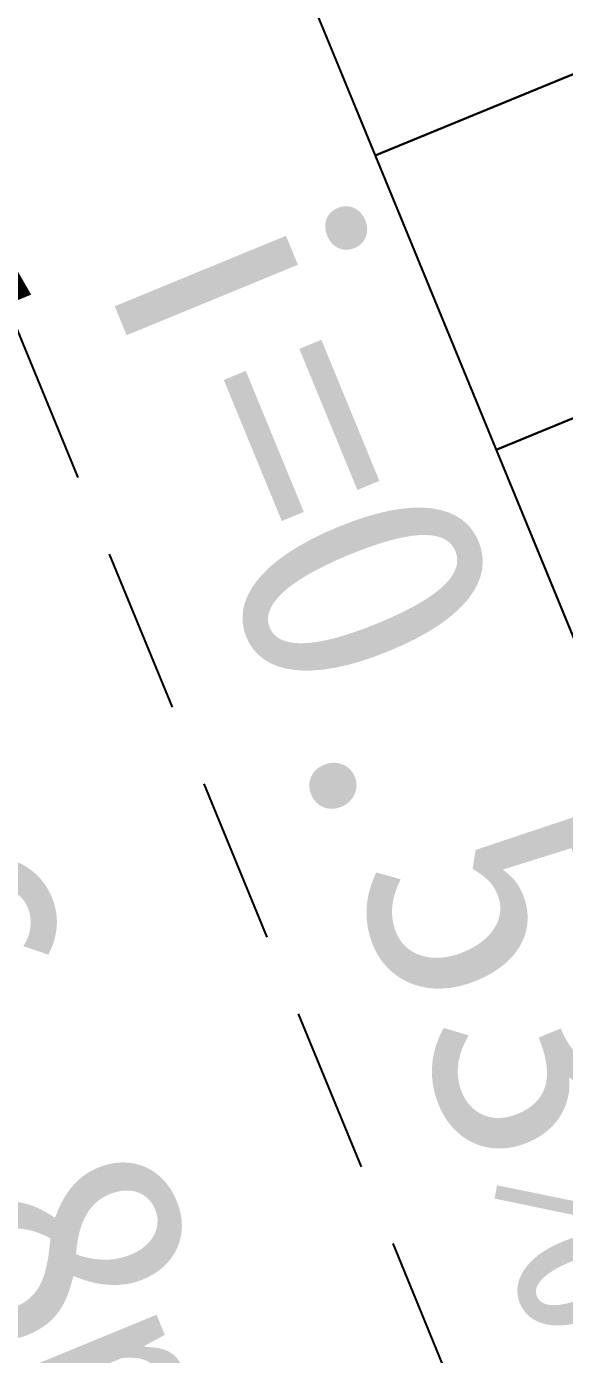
# Model space of a CAD drawing. Extents: x -809667 to 586099, y 3084146 to 3634412.
# Drawn here: x 381947.05 to 381951.11, y 3085753.17 to 3085763.19 of the extents above; entities that cross this region are included whole.
import ezdxf

# ---------------------------------------------------------------- set-up
doc = ezdxf.new("R2010")
doc.units = 0
doc.header["$LTSCALE"] = 0.5
doc.linetypes.add('DASHED', pattern=[0.75, 0.5, -0.25])
for name, color, linetype in [('DIM_SYMB', 3, 'CONTINUOUS'), ('PUB_TEXT', 7, 'CONTINUOUS'), ('停车位', 6, 'CONTINUOUS'), ('道路', 4, 'CONTINUOUS')]:
    doc.layers.add(name, color=color, linetype=linetype)
doc.styles.add('宋体', font='')
doc.styles.get('宋体').set_extended_font_data('SimSun')

msp = doc.modelspace()

# ---------------------------------------------------------------- linework, layer by layer
at = {"layer": 'DIM_SYMB', "linetype": 'Continuous'}
msp.add_lwpolyline([(381950.776, 3085751.657, 0, 0, 0), (381946.327, 3085762.475, 0, 0.4, 0), (381946.898, 3085761.088, 0, 0, 0)], format="xyseb", dxfattribs=at)
at = {"layer": '停车位', "flags": 128}
for points in [[(381949.679, 3085762.213), (381955.228, 3085764.495), (381954.315, 3085766.715), (381948.766, 3085764.432)], [(381950.592, 3085759.993), (381956.141, 3085762.275), (381955.228, 3085764.495), (381949.679, 3085762.213)], [(381951.505, 3085757.774), (381957.054, 3085760.056), (381956.141, 3085762.275), (381950.592, 3085759.993)]]:
    msp.add_lwpolyline(points, close=True, dxfattribs=at)
at = {"layer": '道路', "color": 1, "linetype": 'DASHED', "ltscale": 5, "flags": 128}
msp.add_lwpolyline([(381935.548, 3085788.686), (381955.755, 3085739.551)], dxfattribs=at)
at = {"layer": '道路', "linetype": 'Continuous', "flags": 128}
msp.add_lwpolyline([(381952.286, 3085775.127, 0.364137), (381948.131, 3085765.977), (381957.831, 3085742.39, 0.483298), (381966.867, 3085739.789), (381967.43, 3085740.129), (381959.711, 3085752.93), (381968.575, 3085758.275), (381976.563, 3085745.028), (381980.954, 3085747.173), (381967.291, 3085775.136, 0.392415), (381959.677, 3085778.075), (381952.286, 3085775.127)], format="xyb", dxfattribs=at)
msp.add_lwpolyline([(381948.131, 3085765.977), (381957.831, 3085742.39)], dxfattribs=at)

# ---------------------------------------------------------------- texts
at = {"layer": 'DIM_SYMB', "color": 7, "linetype": 'Continuous', "style": '宋体'}
msp.add_text('i=0.53%', height=1.8882, rotation=292.3554, dxfattribs=at).set_placement((381947.514, 3085761.561))
at = {"layer": 'PUB_TEXT', "linetype": 'Continuous', "style": '宋体'}
msp.add_text('L=46.8m', height=1.8882, rotation=292.3554, dxfattribs=at).set_placement((381943.767, 3085760.156))

doc.saveas('drawing.dxf')
